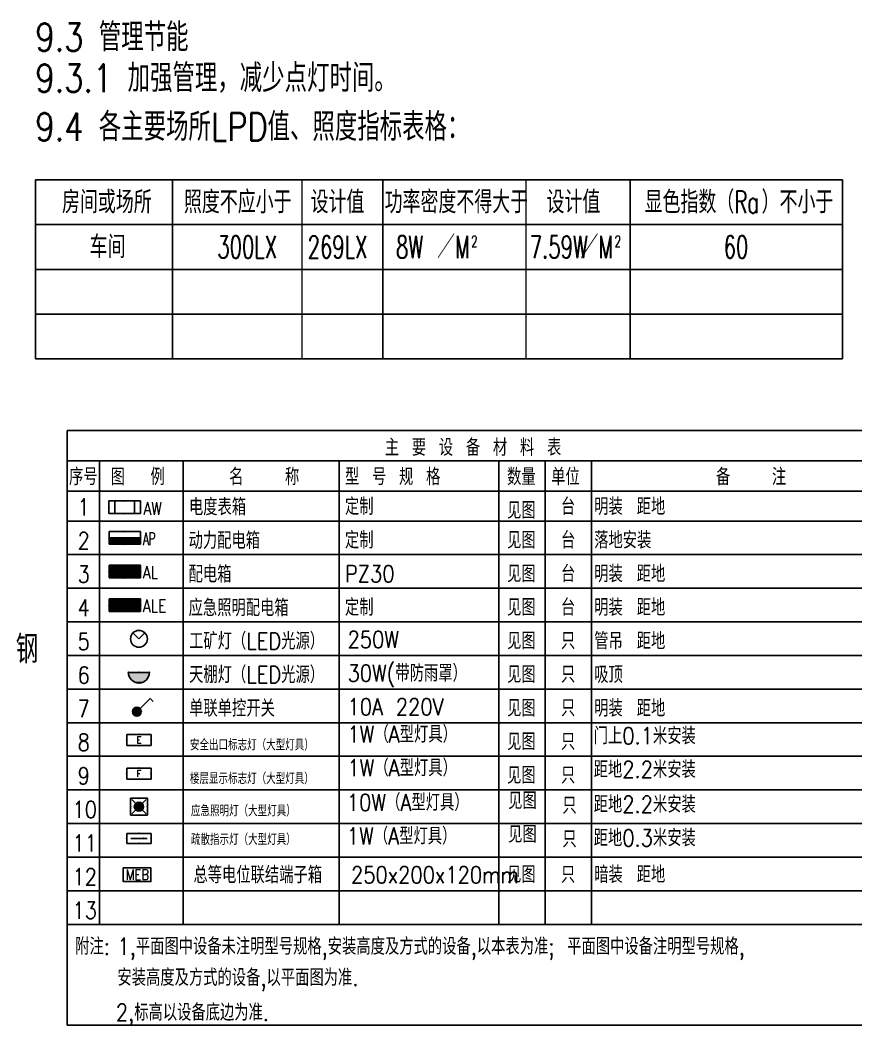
# Model space of a CAD drawing. Extents: x 1680110 to 2699828, y 269661 to 891349.
# Drawn here: x 2397218 to 2412127, y 745712 to 763664 of the extents above; entities that cross this region are included whole.
import ezdxf
from ezdxf.enums import TextEntityAlignment as Align

# ---------------------------------------------------------------- set-up
doc = ezdxf.new("R2010")
doc.units = 0
doc.header["$LTSCALE"] = 1000
doc.header["$MEASUREMENT"] = 0
doc.linetypes.add('30', pattern=[0])
for name, color, linetype in [('E_SM', 7, 'Continuous'), ('EQUIP-照明', 3, 'Continuous'), ('EQUIP-箱柜', 3, 'Continuous'), ('TEL_TEXT', 7, 'Continuous'), ('数字', 3, 'Continuous'), ('文字', 6, 'Continuous')]:
    doc.layers.add(name, color=color, linetype=linetype)
doc.layers.add('killer_tk0', color=1, linetype='Continuous', lineweight=13)
doc.styles.add('_TCH_LABEL', font='COMPLEX', dxfattribs={"bigfont": 'GBCBIG'})
doc.styles.add('_TEL_DIM', font='SIMPLEX', dxfattribs={"width": 0.8, "height": 3.5, "bigfont": 'HZTXT'})
doc.styles.add('ACC', font='txt.shx', dxfattribs={"width": 0.9, "bigfont": 'hztxt.shx'})
doc.styles.add('E_SM', font='SIMPLEX', dxfattribs={"width": 0.8, "height": 3.5, "bigfont": 'HZTXT'})
doc.styles.add('ROMANC', font='romanc', dxfattribs={"width": 0.8})
doc.styles.get("Standard").update_dxf_attribs({"font": 'gbenor.shx', "bigfont": 'gbcbig.shx'})

# ---------------------------------------------------------------- blocks, each defined once
blk = doc.blocks.new('*X27')
at = {"color": 0}
for p, q in [((-250, 33), (-83, 200)), ((-250, 68), (-118, 200)), ((-250, 104), (-154, 200)), ((-250, 139), (-189, 200)), ((-250, 174), (-224, 200)), ((-247, 0), (-47, 200)), ((-212, 0), (-12, 200)), ((-177, 0), (23, 200)), ((-141, 0), (59, 200)), ((-106, 0), (94, 200)), ((-71, 0), (129, 200)), ((-35, 0), (165, 200)), ((0, 0), (200, 200)), ((35, 0), (235, 200)), ((71, 0), (250, 179)), ((106, 0), (250, 144)), ((141, 0), (250, 109)), ((177, 0), (250, 73)), ((212, 0), (250, 38)), ((247, 0), (250, 3))]:
    blk.add_line(p, q, dxfattribs=at)
blk = doc.blocks.new('$equip$00001421')
for p, q in [((0.75, 0.6), (-0.75, 0.6)), ((-0.75, 0.6), (-0.75, 0)), ((0.75, 0), (0.75, 0.6)), ((-0.75, 0), (0.75, 0))]:
    blk.add_line(p, q)
at = {"const_width": 0.6}
blk.add_lwpolyline([(-0.75, 0.3), (0.75, 0.3)], dxfattribs=at)
for p in [(0, 0.6), (-0.75, 0.3), (0, 0), (0.75, 0.3)]:
    blk.add_point(p)
at = {"xscale": 0.00300000000061118, "yscale": 0.00300000000061118, "zscale": 0.00300000000061118}
blk.add_blockref('*X27', (0, 0), dxfattribs=at)
at = {"style": '_TCH_LABEL', "flags": 9}
blk.add_attdef('A', (0, 0), '', height=0.00002, dxfattribs=at)
blk = doc.blocks.new('$equip$00001776')
for p, q in [((0.72, 0.66), (-0.72, 0.66)), ((-0.72, 0.66), (-0.72, 0)), ((0.72, 0), (0.72, 0.66)), ((-0.72, 0), (0.72, 0))]:
    blk.add_line(p, q)
for p in [(0, 0.66), (-0.72, 0.33), (0, 0), (0.72, 0.33)]:
    blk.add_point(p)
at = {"color": 7, "style": '_TEL_DIM'}
blk.add_attdef('$TEXT$', text='', height=0.4, dxfattribs=at).set_placement((0, 0.33), align=Align.MIDDLE_CENTER)
at = {"color": 7, "style": '_TEL_DIM', "flags": 1}
blk.add_attdef('A', text='', height=0.00002, dxfattribs=at).set_placement((0, 0), align=Align.MIDDLE_CENTER)
blk = doc.blocks.new('$equip$00001167')
for p, q in [((-0.429, 0.429), (0.429, -0.429)), ((-0.429, -0.429), (0.429, 0.429))]:
    blk.add_line(p, q)
blk.add_lwpolyline([(-0.5, 0.5), (-0.5, -0.5), (0.5, -0.5), (0.5, 0.5)], close=True)
blk.add_circle((0, 0), 0.275)
for p in [(-0.5, 0), (0, 0.5), (0.5, 0), (0, -0.5)]:
    blk.add_point(p)
for points in [[(-0.238, 0.137), (0.238, 0.137), (-0.275, 0), (0.275, 0)], [(-0.238, -0.137), (0.238, -0.137), (-0.275, 0), (0.275, 0)], [(-0.137, 0.238), (0.137, 0.238), (-0.238, 0.137), (0.238, 0.137)], [(0, 0.275), (0, 0.275), (-0.137, 0.238), (0.137, 0.238)], [(-0.137, -0.238), (0.137, -0.238), (-0.238, -0.137), (0.238, -0.137)], [(0, -0.275), (0, -0.275), (-0.137, -0.238), (0.137, -0.238)]]:
    blk.add_solid(points)
at = {"flags": 9}
blk.add_attdef('A', (0, 0), '', height=0.00002, dxfattribs=at)
blk = doc.blocks.new('$equip$00001687')
for p, q in [((0.72, 0.6), (-0.72, 0.6)), ((-0.72, 0.6), (-0.72, 0)), ((0.72, 0), (0.72, 0.6)), ((-0.72, 0), (0.72, 0))]:
    blk.add_line(p, q)
at = {"color": 7}
blk.add_line((-0.48, 0.3), (0.48, 0.3), dxfattribs=at)
for p in [(0, 0.6), (-0.72, 0.3), (0, 0), (0.72, 0.3)]:
    blk.add_point(p)
blk.add_solid([(0.24, 0.228), (0.528, 0.3), (0.24, 0.372)])
at = {"layer": 'TEL_TEXT', "style": '_TEL_DIM', "flags": 1}
blk.add_attdef('A', text='', height=0.00002, dxfattribs=at).set_placement((0, 0), align=Align.MIDDLE_CENTER)
blk = doc.blocks.new('$equip$00001428')
for p, q in [((0.75, 0.6), (-0.75, 0.6)), ((-0.75, 0.6), (-0.75, 0)), ((-0.469, 0.6), (-0.469, 0)), ((0.469, 0.6), (0.469, 0)), ((0.75, 0), (0.75, 0.6)), ((-0.75, 0), (0.75, 0))]:
    blk.add_line(p, q)
for p in [(0, 0.6), (-0.75, 0.3), (0, 0), (0.75, 0.3)]:
    blk.add_point(p)
at = {"style": '_TCH_LABEL', "flags": 9}
blk.add_attdef('A', (0, 0), '', height=0.00002, dxfattribs=at)
blk = doc.blocks.new('*X25')
at = {"color": 0}
for p, q in [((-250, 33), (-183, 100)), ((-250, 68), (-218, 100)), ((-247, 0), (-147, 100)), ((-212, 0), (-112, 100)), ((-177, 0), (-77, 100)), ((-141, 0), (-41, 100)), ((-106, 0), (-6, 100)), ((-71, 0), (29, 100)), ((-35, 0), (65, 100)), ((0, 0), (100, 100)), ((35, 0), (135, 100)), ((71, 0), (171, 100)), ((106, 0), (206, 100)), ((141, 0), (241, 100)), ((177, 0), (250, 73)), ((212, 0), (250, 38)), ((247, 0), (250, 3))]:
    blk.add_line(p, q, dxfattribs=at)
blk = doc.blocks.new('$equip$00001414')
for p, q in [((0.75, 0.6), (-0.75, 0.6)), ((-0.75, 0.6), (-0.75, 0)), ((0.75, 0), (0.75, 0.6)), ((-0.75, 0.3), (0.75, 0.3)), ((-0.75, 0), (0.75, 0))]:
    blk.add_line(p, q)
at = {"const_width": 0.3}
blk.add_lwpolyline([(-0.75, 0.15), (0.75, 0.15)], dxfattribs=at)
for p in [(0, 0.6), (-0.75, 0.3), (0, 0), (0.75, 0.3)]:
    blk.add_point(p)
at = {"xscale": 0.00300000000061118, "yscale": 0.00300000000061118, "zscale": 0.00300000000061118}
blk.add_blockref('*X25', (0, 0), dxfattribs=at)
at = {"style": '_TCH_LABEL', "flags": 9}
blk.add_attdef('A', (0, 0), '', height=0.00002, dxfattribs=at)
blk = doc.blocks.new('$equip$00001176')
for q in [(-0.354, -0.354), (0.354, -0.354)]:
    blk.add_line((0, 0), q)
blk.add_circle((0, 0), 0.5)
at = {"style": '_TCH_LABEL', "flags": 9}
blk.add_attdef('A', (0, 0), '', height=0.00002, dxfattribs=at)
blk = doc.blocks.new('$equip$00001168')
blk.add_line((-0.5, 0), (0.5, 0))
blk.add_arc((0, 0), 0.5, 180, 0)
for p in [(-0.5, 0), (0, 0), (0.5, 0), (0, -0.5)]:
    blk.add_point(p)
for points in [[(0.433, -0.25), (-0.433, -0.25), (0.5, 0), (-0.5, 0)], [(0.25, -0.433), (-0.25, -0.433), (0.433, -0.25), (-0.433, -0.25)], [(0, -0.5), (0, -0.5), (0.25, -0.433), (-0.25, -0.433)]]:
    blk.add_solid(points)
at = {"flags": 9}
blk.add_attdef('A', (0, 0), '', height=0.00002, dxfattribs=at)
blk = doc.blocks.new('$equip$00001962')
for p, q in [((0.147, 0.356), (0.625, 0.833)), ((0.625, 0.833), (0.766, 0.692))]:
    blk.add_line(p, q)
blk.add_circle((0, 0.208), 0.208)
for p in [(-0.208, 0.208), (0, 0.417), (0, 0), (0.208, 0.208)]:
    blk.add_point(p)
for points in [[(-0.18, 0.313), (0.18, 0.313), (-0.208, 0.208), (0.208, 0.208)], [(-0.18, 0.104), (0.18, 0.104), (-0.208, 0.208), (0.208, 0.208)], [(-0.104, 0.389), (0.104, 0.389), (-0.18, 0.313), (0.18, 0.313)], [(-0.104, 0.028), (0.104, 0.028), (-0.18, 0.104), (0.18, 0.104)], [(0, 0.417), (0, 0.417), (-0.104, 0.389), (0.104, 0.389)], [(0, 0), (0, 0), (-0.104, 0.028), (0.104, 0.028)]]:
    blk.add_solid(points)
at = {"layer": 'TEL_TEXT', "style": '_TEL_DIM', "flags": 1}
blk.add_attdef('A', text='', height=0.00002, dxfattribs=at).set_placement((0, 0), align=Align.MIDDLE_CENTER)

msp = doc.modelspace()

# ---------------------------------------------------------------- linework, layer by layer
at = {"layer": 'E_SM'}
for p, q in [((2411890.6, 760815.7, 202.1), (2397489.9, 760815.7, 202.1)), ((2397489.9, 760815.7, 202.1), (2397489.9, 757615.7, 202.1)), ((2399935.8, 760815.7, 202.1), (2399935.8, 757615.7, 202.1)), ((2403685.8, 760815.7, 202.1), (2403685.8, 757615.7, 202.1)), ((2408099.9, 760815.7, 202.1), (2408099.9, 757615.7, 202.1)), ((2411890.6, 760815.7, 202.1), (2411890.6, 757615.7, 202.1)), ((2411890.6, 760015.7, 202.1), (2397489.9, 760015.7, 202.1)), ((2411890.6, 759215.7, 202.1), (2397489.9, 759215.7, 202.1)), ((2411890.6, 758415.7, 202.1), (2397489.9, 758415.7, 202.1)), ((2411890.6, 757615.7, 202.1), (2397489.9, 757615.7, 202.1))]:
    msp.add_line(p, q, dxfattribs=at)
at = {"layer": 'EQUIP-照明'}
msp.add_lwpolyline([(2399058.9, 748532), (2399551.9, 748532), (2399551.9, 748286.2), (2399058.9, 748286.2)], close=True, dxfattribs=at)
at = {"layer": 'killer_tk0', "color": 0, "linetype": '30', "ltscale": 0.02}
for p, q in [((2402240.7, 760815.7, 202.1), (2402240.7, 757615.7, 202.1)), ((2406242.1, 760815.7, 202.1), (2406242.1, 757615.7, 202.1))]:
    msp.add_line(p, q, dxfattribs=at)
at = {"layer": '文字'}
for p, q in [((2398055, 747523.2), (2398055, 756341.8)), ((2398055, 756341.8), (2413561.7, 756341.8)), ((2398055, 755798.2), (2413561.7, 755798.2)), ((2398631.8, 755798.2), (2398631.8, 747523.2)), ((2400126.9, 755798.2), (2400126.9, 747523.2)), ((2402908.8, 755798.2), (2402908.8, 747523.2)), ((2405758.8, 755798.2), (2405758.8, 747523.2)), ((2406583.8, 755798.2), (2406583.8, 747523.2)), ((2407408.8, 755798.2), (2407408.8, 747523.2)), ((2398055, 755254.6), (2413561.7, 755254.6)), ((2398055, 754723.2), (2413561.7, 754723.2)), ((2398055, 754123.2), (2413561.7, 754123.2)), ((2398055, 753523.2), (2413561.7, 753523.2)), ((2398055, 752923.2), (2413561.7, 752923.2)), ((2398055, 752323.2), (2413561.7, 752323.2)), ((2398055, 751723.2), (2413561.7, 751723.2)), ((2398055, 751123.2), (2413561.7, 751123.2)), ((2398055, 750523.2), (2413561.7, 750523.2)), ((2398055, 749923.2), (2413561.7, 749923.2)), ((2398055, 749323.2), (2413561.7, 749323.2)), ((2398055, 748723.2), (2413561.7, 748723.2)), ((2398055, 748123.2), (2413561.7, 748123.2)), ((2398055, 747523.2), (2398055, 745723.2)), ((2398060.3, 747523.2), (2413561.7, 747523.2)), ((2398060.3, 745723.2), (2413561.7, 745723.2))]:
    msp.add_line(p, q, dxfattribs=at)

# ---------------------------------------------------------------- block references
at = {"layer": 'EQUIP-照明'}
for name, p, xscale, yscale, zscale in [('$equip$00001421', (2399085.5, 753708.5), 375, 375, 375), ('$equip$00001421', (2399085.5, 753108.5), 375, 375, 375), ('$equip$00001168', (2399337.7, 752020.4, -498.9), -375, 375, 375), ('$equip$00001962', (2399302.2, 751242.8), 375, 375, 375), ('$equip$00001167', (2399337.7, 749624), 300, 300, 300), ('$equip$00001687', (2399337.7, 748968), 300, 300, 300)]:
    msp.add_blockref(name, p, dxfattribs=dict(at, xscale=xscale, yscale=yscale, zscale=zscale))
at = {"layer": 'EQUIP-照明', "xscale": 300, "yscale": 300, "zscale": 300, "rotation": 180}
msp.add_blockref('$equip$00001176', (2399337.7, 752620.4, -498.9), dxfattribs=at)
at = {"layer": 'EQUIP-照明', "xscale": 300, "yscale": 300, "zscale": 300}
for p, values in [((2399337.7, 750716.3), {'$TEXT$': 'E'}), ((2399337.7, 750116.3), {'$TEXT$': 'F'})]:
    msp.add_blockref('$equip$00001776', p, dxfattribs=at).add_auto_attribs(values)
at = {"layer": 'EQUIP-箱柜', "xscale": 375, "yscale": 375, "zscale": 375}
for name, p in [('$equip$00001428', (2399082.7, 754856.8)), ('$equip$00001414', (2399085.5, 754308.5, -498.9))]:
    msp.add_blockref(name, p, dxfattribs=at)

# ---------------------------------------------------------------- texts
at = {"layer": 'E_SM', "style": 'E_SM', "width": 0.8}
for s, p in [('9.3 管理节能', (2397489.9, 763109.8, 202.1)), ('9.3.1 加强管理，减少点灯时间。', (2397489.9, 762380.7, 202.1)), ('9.4 各主要场所LPD值、照度指标表格：', (2397489.9, 761509.8, 202.1)), ('统接地形式，并进行总等电位联结。在各总电源进户处旁柱子处预留-40×4镀锌扁钢', (2382090.4, 752183.6, 202.1))]:
    msp.add_text(s, height=500, dxfattribs=at).set_placement(p)
at = {"layer": 'EQUIP-照明', "style": '_TEL_DIM', "width": 0.8}
msp.add_text('MEB', height=187.5, dxfattribs=at).set_placement((2399104.1, 748318.6))
at = {"layer": 'TEL_TEXT', "style": '_TEL_DIM'}
for s, height, width, p in [('房间或场所', 400, 0.8, (2397965.2, 760215.7, 202.1)), ('照度不应小于', 400, 0.8, (2400140.5, 760215.7, 202.1)), ('设计值', 400, 0.8, (2402400.1, 760215.7, 202.1)), ('功率密度不得大于', 400, 0.8, (2403720.2, 760215.7, 202.1)), ('设计值', 400, 0.8, (2406608.2, 760215.7, 202.1)), ('显色指数（', 400, 0.8, (2408357.8, 760215.7, 202.1)), ('）不小于', 400, 0.8, (2410445.4, 760215.7, 202.1)), ('Ra', 400, 0.64, (2409957.8, 760215.7, 202.1)), ('车间', 400, 0.8, (2398457.5, 759415.7, 202.1)), ('300LX', 400, 0.64, (2400735.1, 759415.7, 202.1)), ('269LX', 400, 0.64, (2402347.4, 759415.7, 202.1)), ('8W', 400, 0.64, (2403923.3, 759415.7, 202.1)), ('／', 400, 0.8, (2404654.8, 759415.7, 202.1)), ('M', 400, 0.64, (2404974.8, 759415.7, 202.1)), ('2', 200, 0.64, (2405267.3, 759615.7, 202.1)), ('7.59W', 400, 0.64, (2406310.2, 759415.7, 202.1)), ('／', 400, 0.8, (2407212.3, 759415.7, 202.1)), ('M', 400, 0.64, (2407532.3, 759415.7, 202.1)), ('2', 200, 0.64, (2407824.9, 759615.7, 202.1)), ('60', 400, 0.64, (2409767.6, 759415.7, 202.1))]:
    msp.add_text(s, height=height, dxfattribs=dict(at, width=width)).set_placement(p)
at = {"layer": '数字', "linetype": 'ByBlock'}
for s, style, width, p in [('AW', '_TEL_DIM', 0.8, (2399419.3, 754833.2)), ('AP', 'ROMANC', 0.6, (2399407.5, 754294.7, -498.9)), ('AL', '_TEL_DIM', 0.8, (2399407.5, 753694.7)), ('ALE', '_TEL_DIM', 0.8, (2399407.5, 753094.7))]:
    msp.add_text(s, height=225, dxfattribs=dict(at, style=style, width=width)).set_placement(p)
at = {"layer": '文字', "style": 'ACC', "width": 0.85}
for s, height, p in [('主 要 设 备 材 料 表', 300, (2403723.5, 755886.4)), ('序号', 300, (2398091.3, 755362.7)), ('图  例', 300, (2398833.8, 755362.7)), ('名   称', 300, (2400946.4, 755362.7)), ('型 号 规 格 ', 300, (2403012.5, 755362.7)), ('数量', 300, (2405904.9, 755362.7)), ('单位', 300, (2406691.5, 755362.7)), ('备   注', 300, (2409632, 755362.7)), ('1  ', 300, (2398243.2, 754823.4)), ('电度表箱', 300, (2400229.9, 754823.7)), ('定制', 300, (2403012.5, 754831.4)), ('台', 300, (2406866.2, 754831.4)), ('明装', 300, (2407458.9, 754831.4)), ('距地', 300, (2408217.7, 754831.4)), ('见图', 300, (2405904.9, 754762.7)), ('动力配电箱', 300, (2400223.4, 754224.5, -498.9)), ('定制', 300, (2403012.5, 754231.4, -498.9)), ('见图', 300, (2405904.9, 754231.4, -498.9)), ('台', 300, (2406866.2, 754231.4, -498.9)), ('落地安装', 300, (2407458.9, 754231.4, -498.9)), ('2  ', 300, (2398243.2, 754223.4)), ('3  ', 300, (2398243.2, 753623.4)), ('配电箱', 300, (2400223.4, 753624.5)), ('PZ30', 300, (2403012.5, 753631.4)), ('见图', 300, (2405904.9, 753631.4)), ('台', 300, (2406866.2, 753631.4)), ('明装', 300, (2407458.9, 753631.4)), ('距地', 300, (2408217.7, 753631.4)), ('4  ', 300, (2398243.2, 753023.4)), ('应急照明配电箱', 300, (2400223.4, 753024.5)), ('定制', 300, (2403012.5, 753031.4)), ('见图', 300, (2405904.9, 753031.4)), ('台', 300, (2406866.2, 753031.4)), ('明装', 300, (2407458.9, 753031.4)), ('距地', 300, (2408217.7, 753031.4)), ('工矿灯（LED光源）', 300, (2400232.4, 752430.3, -498.9)), ('250W', 300, (2403059.6, 752456.9, -498.9)), ('见图', 300, (2405904.9, 752433.7, -498.9)), ('管吊', 300, (2407458.9, 752431.4, -498.9)), ('距地', 300, (2408217.7, 752431.4, -498.9)), ('5', 300, (2398243.2, 752423.4)), ('只', 300, (2406866.2, 752436.1, -498.9)), ('30W(带防雨罩）', 300, (2403059.6, 751856.9, -498.9)), ('6', 300, (2398243.2, 751823.4)), ('天棚灯（LED光源）', 300, (2400232.4, 751830.3, -498.9)), ('见图', 300, (2405904.9, 751833.7, -498.9)), ('只', 300, (2406866.2, 751836.1, -498.9)), ('吸顶', 300, (2407458.9, 751831.4, -498.9)), ('7', 300, (2398243.2, 751223.4)), ('单联单控开关', 300, (2400232.4, 751230.3, -498.9)), ('10A 220V', 300, (2403059.6, 751256.9, -498.9)), ('见图', 300, (2405904.9, 751233.7, -498.9)), ('只', 300, (2406866.2, 751236.1, -498.9)), ('明装', 300, (2407458.9, 751231.4)), ('距地', 300, (2408217.7, 751231.4)), ('1W（A型灯具）', 300, (2403057.1, 750767.2)), ('门上0.1米安装', 300, (2407450.2, 750738.8)), ('8', 300, (2398243.2, 750623.4)), ('安全出口标志灯（大型灯具）', 200, (2400247, 750628.2)), ('见图', 300, (2405904.9, 750633.7, -498.9)), ('只', 300, (2406866.2, 750636.1, -498.9)), ('1W（A型灯具）', 300, (2403057.1, 750167.2)), ('距地2.2米安装', 300, (2407450.2, 750138.8)), ('9', 300, (2398243.2, 750023.4)), ('楼层显示标志灯（大型灯具）', 200, (2400247, 750028.2)), ('见图', 300, (2405904.9, 750033.7, -498.9)), ('只', 300, (2406866.2, 750036.1, -498.9)), ('10W（A型灯具）', 300, (2403047.8, 749550.4)), ('见图', 300, (2405923.5, 749580.2)), ('10', 300, (2398151.7, 749423.4)), ('只', 300, (2406892, 749496.7)), ('距地2.2米安装', 300, (2407450.2, 749516.3)), ('应急照明灯（大型灯具）', 200, (2400265.1, 749451.6)), ('疏散指示灯（大型灯具）', 200, (2400265.1, 748941)), ('1W（A型灯具）', 300, (2403047.8, 748950.4)), ('见图', 300, (2405923.5, 748980.2)), ('只', 300, (2406892, 748896.7)), ('距地0.3米安装', 300, (2407450.2, 748916.3)), ('11', 300, (2398151.7, 748823.4)), ('12', 300, (2398151.7, 748223.4)), ('总等电位联结端子箱', 300, (2400309.8, 748256.9)), ('250x200x120mm', 300, (2403120.8, 748258.1)), ('见图', 300, (2405904.9, 748263.2)), ('只', 300, (2406866.2, 748263.2)), ('暗装', 300, (2407458.9, 748263.2)), ('距地', 300, (2408217.7, 748263.2)), ('13', 300, (2398151.7, 747623.4)), ('附注:', 300, (2398199.6, 746981.1)), ('1,平面图中设备未注明型号规格,安装高度及方式的设备,以本表为准; 平面图中设备注明型号规格,', 300, (2398954, 746981.1)), ('安装高度及方式的设备,以平面图为准. ', 300, (2398954, 746425)), ('2,标高以设备底边为准.', 300, (2398925.6, 745803.2))]:
    msp.add_text(s, height=height, dxfattribs=at).set_placement(p)

doc.saveas('drawing.dxf')
